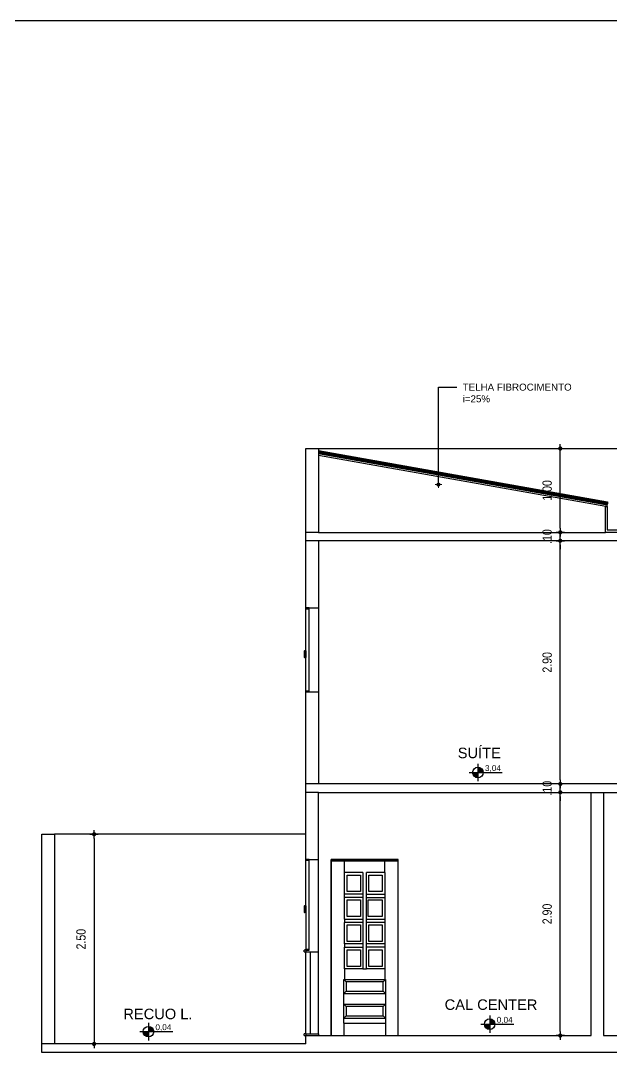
# Model space of a CAD drawing. Header units: millimetres. Extents: x 3212 to 6878, y 1640 to 3386.
# Drawn here: x 3295.94 to 3302.98, y 1655.54 to 1667.84 of the extents above; entities that cross this region are included whole.
import ezdxf

# ---------------------------------------------------------------- set-up
doc = ezdxf.new("R2010")
doc.units = ezdxf.units.MM
doc.header["$LTSCALE"] = 0.8
for name, color, linetype in [('A-PEN-08', 8, 'Continuous'), ('A-PEN-W', 7, 'Continuous'), ('A-PEN-Y', 2, 'Continuous'), ('COTA', 2, 'Continuous'), ('E-Pen-B', 5, 'Continuous'), ('NIVEIS', 1, 'Continuous'), ('P2', 1, 'Continuous'), ('SectionCutEdges', 7, 'Continuous')]:
    doc.layers.add(name, color=color, linetype=linetype)
doc.layers.add('A-TXT-G', color=3, linetype='Continuous', lineweight=30)
doc.layers.add('COTAS', color=53, linetype='Continuous', lineweight=9)
doc.styles.add('CARIMBO_DADOS', font='arial.ttf', dxfattribs={"height": 0.1})
doc.styles.add('F2', font='ARIALN.TTF')
doc.styles.get("Standard").update_dxf_attribs({"font": 'arial.ttf'})
doc.styles.add('T20', font='PORT2', dxfattribs={"height": 0.2})
doc.styles.add('TEXT', font='arial.ttf')
doc.dimstyles.new('ARQUITETURA', dxfattribs={"dimtxt": 0.11, "dimasz": 0.05, "dimexe": 0.1, "dimexo": 0, "dimgap": 0.1, "dimtad": 1, "dimzin": 5, "dimdsep": 46, "dimtxsty": 'F2', "dimblk": 'COTA', "dimcen": 0, "dimse1": 1, "dimse2": 1, "dimadec": 0, "dimazin": 0, "dimtfac": 2, "dimtix": 1, "dimtmove": 2, "dimatfit": 3, "dimldrblk": 'COTA', "dimfxl": 0, "dimtolj": 1, "dimtzin": 5, "dimarcsym": 0})
doc.dimstyles.get("Standard").update_dxf_attribs({"dimtxt": 0.18, "dimasz": 0.18, "dimexe": 0.18, "dimexo": 0.0625, "dimgap": 0.09, "dimtad": 0, "dimtih": 1, "dimtoh": 1, "dimdec": 4, "dimzin": 0, "dimdsep": 46, "dimtxsty": 'Standard', "dimcen": 0.09, "dimadec": 0, "dimazin": 0, "dimtfac": 1, "dimtdec": 4, "dimtofl": 0, "dimtmove": 0, "dimatfit": 3, "dimfxl": 0, "dimtolj": 1, "dimtzin": 0, "dimarcsym": 0})

# ---------------------------------------------------------------- blocks, each defined once
blk = doc.blocks.new('CIRCULOS')
at = {"layer": 'COTAS'}
for p, q in [((-4, 0), (4, 0)), ((0, 4), (0, -4))]:
    blk.add_line(p, q, dxfattribs=at)
for radius in [2, 1]:
    blk.add_circle((0, 0), radius, dxfattribs=at)
blk = doc.blocks.new('cotas')
at = {"layer": 'A-PEN-Y'}
h = blk.add_hatch(color=256, dxfattribs=at)
h.paths.add_polyline_path([(0.135, 0, 0.414214), (0, 0.135), (0, 0)])
h.paths.add_polyline_path([(0, 0), (-0.135, 0, 0.414214), (0, -0.135)])
at = {"layer": 'A-PEN-W'}
for p, q in [((-0.223, 0), (0.621, 0)), ((0, 0.223), (0, -0.223))]:
    blk.add_line(p, q, dxfattribs=at)
blk.add_circle((0, 0), 0.135, dxfattribs=at)
at = {"layer": 'A-PEN-W', "style": 'T20'}
blk.add_attdef('COTA', (0.167, 0.038), '', height=0.15, dxfattribs=at)
blk = doc.blocks.new('COTA')
at = {"layer": 'COTA'}
for p, q in [((-1, 0), (1, 0)), ((0, 1), (0, -1))]:
    blk.add_line(p, q, dxfattribs=at)
at = {"layer": 'COTA', "const_width": 0.5}
blk.add_lwpolyline([(-0.25, 0, 1), (0.25, 0, 1)], format="xyb", close=True, dxfattribs=at)
blk = doc.blocks.new('*D186')
at = {"layer": 'COTAS', "color": 0, "lineweight": -2, "transparency": 16777216}
blk.add_line((3302.372, 1655.791), (3302.372, 1658.591), dxfattribs=at)
at = {"layer": 'Defpoints', "color": 0, "transparency": 16777216}
for p in [(3302.293, 1658.641), (3302.372, 1658.641), (3302.293, 1655.741)]:
    blk.add_point(p, dxfattribs=at)
at = {"layer": 'COTAS', "color": 0, "lineweight": -2, "transparency": 16777216, "xscale": 0.05, "yscale": 0.05, "zscale": 0.05}
for p, rotation in [((3302.372, 1658.641), 90), ((3302.372, 1655.741), 270)]:
    blk.add_blockref('COTA', p, dxfattribs=dict(at, rotation=rotation))
at = {"layer": 'COTAS', "color": 0, "transparency": 16777216, "insert": (3302.216, 1657.191), "char_height": 0.11, "attachment_point": 5, "rotation": 90, "style": 'F2'}
blk.add_mtext('\\A1;2.90', dxfattribs=at)
blk = doc.blocks.new('*D187')
at = {"layer": 'COTAS', "color": 0, "lineweight": -2, "transparency": 16777216}
for p, q in [((3302.372, 1658.791), (3302.372, 1658.841)), ((3302.372, 1658.641), (3302.372, 1658.741)), ((3302.372, 1658.591), (3302.372, 1658.541))]:
    blk.add_line(p, q, dxfattribs=at)
at = {"layer": 'Defpoints', "color": 0, "transparency": 16777216}
for p in [(3302.372, 1658.741), (3302.372, 1658.741), (3302.293, 1658.641)]:
    blk.add_point(p, dxfattribs=at)
at = {"layer": 'COTAS', "color": 0, "lineweight": -2, "transparency": 16777216, "xscale": 0.05, "yscale": 0.05, "zscale": 0.05}
for p, rotation in [((3302.372, 1658.741), 270), ((3302.372, 1658.641), 90)]:
    blk.add_blockref('COTA', p, dxfattribs=dict(at, rotation=rotation))
at = {"layer": 'COTAS', "color": 0, "transparency": 16777216, "insert": (3302.216, 1658.691), "char_height": 0.11, "attachment_point": 5, "rotation": 90, "style": 'F2'}
blk.add_mtext('\\A1;.10', dxfattribs=at)
blk = doc.blocks.new('*D189')
at = {"layer": 'COTAS', "color": 0, "lineweight": -2, "transparency": 16777216}
blk.add_line((3302.372, 1658.791), (3302.372, 1661.591), dxfattribs=at)
at = {"layer": 'Defpoints', "color": 0, "transparency": 16777216}
for p in [(3302.364, 1661.641), (3302.372, 1661.641), (3302.372, 1658.741)]:
    blk.add_point(p, dxfattribs=at)
at = {"layer": 'COTAS', "color": 0, "lineweight": -2, "transparency": 16777216, "xscale": 0.05, "yscale": 0.05, "zscale": 0.05}
for p, rotation in [((3302.372, 1661.641), 90), ((3302.372, 1658.741), 270)]:
    blk.add_blockref('COTA', p, dxfattribs=dict(at, rotation=rotation))
at = {"layer": 'COTAS', "color": 0, "transparency": 16777216, "insert": (3302.216, 1660.191), "char_height": 0.11, "attachment_point": 5, "rotation": 90, "style": 'F2'}
blk.add_mtext('\\A1;2.90', dxfattribs=at)
blk = doc.blocks.new('*D190')
at = {"layer": 'COTAS', "color": 0, "lineweight": -2, "transparency": 16777216}
for p, q in [((3302.372, 1661.791), (3302.372, 1661.841)), ((3302.372, 1661.641), (3302.372, 1661.741)), ((3302.372, 1661.591), (3302.372, 1661.541))]:
    blk.add_line(p, q, dxfattribs=at)
at = {"layer": 'Defpoints', "color": 0, "transparency": 16777216}
for p in [(3302.372, 1661.741), (3302.381, 1661.741), (3302.364, 1661.641)]:
    blk.add_point(p, dxfattribs=at)
at = {"layer": 'COTAS', "color": 0, "lineweight": -2, "transparency": 16777216, "xscale": 0.05, "yscale": 0.05, "zscale": 0.05}
for p, rotation in [((3302.372, 1661.741), 270), ((3302.372, 1661.641), 90)]:
    blk.add_blockref('COTA', p, dxfattribs=dict(at, rotation=rotation))
at = {"layer": 'COTAS', "color": 0, "transparency": 16777216, "insert": (3302.216, 1661.691), "char_height": 0.11, "attachment_point": 5, "rotation": 90, "style": 'F2'}
blk.add_mtext('\\A1;.10', dxfattribs=at)
blk = doc.blocks.new('*D191')
at = {"layer": 'COTAS', "color": 0, "lineweight": -2, "transparency": 16777216}
blk.add_line((3302.372, 1661.791), (3302.372, 1662.691), dxfattribs=at)
at = {"layer": 'Defpoints', "color": 0, "transparency": 16777216}
for p in [(3299.489, 1662.741), (3302.372, 1662.741), (3302.381, 1661.741)]:
    blk.add_point(p, dxfattribs=at)
at = {"layer": 'COTAS', "color": 0, "lineweight": -2, "transparency": 16777216, "xscale": 0.05, "yscale": 0.05, "zscale": 0.05}
for p, rotation in [((3302.372, 1662.741), 90), ((3302.372, 1661.741), 270)]:
    blk.add_blockref('COTA', p, dxfattribs=dict(at, rotation=rotation))
at = {"layer": 'COTAS', "color": 0, "transparency": 16777216, "insert": (3302.216, 1662.241), "char_height": 0.11, "attachment_point": 5, "rotation": 90, "style": 'F2'}
blk.add_mtext('\\A1;1.00', dxfattribs=at)
blk = doc.blocks.new('*D200')
at = {"layer": 'COTAS', "color": 0, "lineweight": -2, "transparency": 16777216}
blk.add_line((3296.812, 1658.091), (3296.812, 1655.691), dxfattribs=at)
at = {"layer": 'Defpoints', "color": 0, "transparency": 16777216}
for p in [(3298.46, 1658.141), (3296.812, 1655.641), (3298.46, 1655.641)]:
    blk.add_point(p, dxfattribs=at)
at = {"layer": 'COTAS', "color": 0, "lineweight": -2, "transparency": 16777216, "xscale": 0.05, "yscale": 0.05, "zscale": 0.05}
for p, rotation in [((3296.812, 1658.141), 90), ((3296.812, 1655.641), 270)]:
    blk.add_blockref('COTA', p, dxfattribs=dict(at, rotation=rotation))
at = {"layer": 'COTAS', "color": 0, "transparency": 16777216, "insert": (3296.656, 1656.891), "char_height": 0.11, "attachment_point": 5, "rotation": 90, "style": 'F2'}
blk.add_mtext('\\A1;2.50', dxfattribs=at)

msp = doc.modelspace()

# ---------------------------------------------------------------- linework, layer by layer
at = {"layer": 'A-PEN-Y'}
for p, q in [((3299.489, 1662.741), (3305.239, 1662.741)), ((3299.339, 1660.831), (3299.339, 1660.841)), ((3299.379, 1660.841), (3299.339, 1660.841)), ((3299.339, 1660.831), (3299.379, 1660.831)), ((3299.339, 1660.33), (3299.339, 1660.831)), ((3299.379, 1660.831), (3299.379, 1660.841)), ((3299.379, 1660.841), (3299.489, 1660.841)), ((3299.379, 1659.851), (3299.379, 1660.831)), ((3299.489, 1660.841), (3299.489, 1659.841)), ((3299.319, 1660.33), (3299.319, 1660.25)), ((3299.319, 1660.33), (3299.319, 1660.25)), ((3299.319, 1660.33), (3299.319, 1660.33)), ((3299.319, 1660.33), (3299.321, 1660.33)), ((3299.321, 1660.33), (3299.321, 1660.25)), ((3299.332, 1660.33), (3299.321, 1660.33)), ((3299.332, 1660.33), (3299.332, 1660.25)), ((3299.336, 1660.33), (3299.332, 1660.33)), ((3299.336, 1660.33), (3299.336, 1660.25)), ((3299.338, 1660.33), (3299.336, 1660.33)), ((3299.338, 1660.33), (3299.338, 1660.25)), ((3299.338, 1660.33), (3299.339, 1660.33)), ((3299.339, 1660.25), (3299.339, 1660.33)), ((3299.319, 1660.25), (3299.319, 1660.25)), ((3299.319, 1660.25), (3299.321, 1660.25)), ((3299.332, 1660.25), (3299.321, 1660.25)), ((3299.336, 1660.25), (3299.332, 1660.25)), ((3299.338, 1660.25), (3299.336, 1660.25)), ((3299.338, 1660.25), (3299.339, 1660.25)), ((3299.339, 1659.851), (3299.339, 1660.25)), ((3299.339, 1659.851), (3299.379, 1659.851)), ((3299.339, 1659.841), (3299.339, 1659.851)), ((3299.339, 1659.841), (3299.379, 1659.841)), ((3299.379, 1659.841), (3299.379, 1659.851)), ((3299.379, 1659.841), (3299.489, 1659.841)), ((3299.339, 1658.141), (3296.339, 1658.141)), ((3299.339, 1657.831), (3299.339, 1657.841)), ((3299.379, 1657.841), (3299.339, 1657.841)), ((3299.339, 1657.831), (3299.379, 1657.831)), ((3299.339, 1657.29), (3299.339, 1657.831)), ((3299.379, 1657.831), (3299.379, 1657.841)), ((3299.379, 1657.841), (3299.489, 1657.841)), ((3299.379, 1656.771), (3299.379, 1657.831)), ((3299.489, 1656.741), (3299.489, 1657.841)), ((3299.319, 1657.29), (3299.319, 1657.21)), ((3299.319, 1657.29), (3299.319, 1657.21)), ((3299.319, 1657.29), (3299.319, 1657.29)), ((3299.319, 1657.29), (3299.321, 1657.29)), ((3299.321, 1657.29), (3299.321, 1657.21)), ((3299.332, 1657.29), (3299.321, 1657.29)), ((3299.332, 1657.29), (3299.332, 1657.21)), ((3299.336, 1657.29), (3299.332, 1657.29)), ((3299.336, 1657.29), (3299.336, 1657.21)), ((3299.338, 1657.29), (3299.336, 1657.29)), ((3299.338, 1657.29), (3299.338, 1657.21)), ((3299.338, 1657.29), (3299.339, 1657.29)), ((3299.339, 1657.21), (3299.339, 1657.29)), ((3299.319, 1657.21), (3299.319, 1657.21)), ((3299.319, 1657.21), (3299.321, 1657.21)), ((3299.332, 1657.21), (3299.321, 1657.21)), ((3299.336, 1657.21), (3299.332, 1657.21)), ((3299.338, 1657.21), (3299.336, 1657.21)), ((3299.338, 1657.21), (3299.339, 1657.21)), ((3299.339, 1657.21), (3299.339, 1656.771)), ((3299.339, 1656.761), (3299.319, 1656.761)), ((3299.319, 1656.741), (3299.319, 1656.761)), ((3299.339, 1656.771), (3299.379, 1656.771)), ((3299.339, 1656.761), (3299.339, 1656.771)), ((3299.339, 1656.761), (3299.339, 1656.741)), ((3299.339, 1656.761), (3299.379, 1656.761)), ((3299.379, 1656.761), (3299.379, 1656.771)), ((3299.319, 1656.741), (3299.339, 1656.741)), ((3299.339, 1656.741), (3299.394, 1656.741)), ((3299.339, 1655.761), (3299.339, 1656.741)), ((3299.394, 1655.761), (3299.394, 1656.741)), ((3299.394, 1656.741), (3299.489, 1656.741)), ((3299.489, 1655.761), (3299.489, 1656.741)), ((3299.339, 1655.761), (3299.319, 1655.761)), ((3299.319, 1655.741), (3299.319, 1655.761)), ((3299.319, 1655.741), (3299.339, 1655.741)), ((3299.339, 1655.761), (3299.339, 1655.741)), ((3299.339, 1655.761), (3299.394, 1655.761)), ((3299.339, 1655.741), (3299.489, 1655.741)), ((3299.394, 1655.761), (3299.489, 1655.761)), ((3299.489, 1655.761), (3299.489, 1655.741))]:
    msp.add_line(p, q, dxfattribs=at)
at = {"layer": 'A-TXT-G'}
for p, q in [((3299.639, 1655.741), (3299.639, 1657.841)), ((3300.439, 1657.841), (3299.639, 1657.841)), ((3299.639, 1657.821), (3299.639, 1657.841)), ((3299.639, 1657.841), (3300.439, 1657.841)), ((3299.639, 1657.821), (3299.639, 1655.741)), ((3299.799, 1657.821), (3299.639, 1657.821)), ((3300.279, 1657.821), (3299.799, 1657.821)), ((3299.799, 1657.685), (3299.799, 1657.821)), ((3300.279, 1657.685), (3300.279, 1657.821)), ((3300.439, 1657.821), (3300.279, 1657.821)), ((3300.439, 1655.741), (3300.439, 1657.841)), ((3300.439, 1657.821), (3300.439, 1657.841)), ((3300.439, 1655.741), (3300.439, 1657.821)), ((3300.019, 1657.685), (3299.799, 1657.685)), ((3299.799, 1657.428), (3299.799, 1657.685)), ((3299.829, 1657.457), (3299.829, 1657.655)), ((3299.829, 1657.655), (3299.989, 1657.655)), ((3299.989, 1657.655), (3299.989, 1657.457)), ((3300.019, 1657.685), (3300.019, 1657.428)), ((3300.059, 1657.428), (3300.059, 1657.685)), ((3300.279, 1657.685), (3300.059, 1657.685)), ((3300.089, 1657.655), (3300.249, 1657.655)), ((3300.089, 1657.457), (3300.089, 1657.655)), ((3300.249, 1657.655), (3300.249, 1657.457)), ((3300.279, 1657.685), (3300.279, 1657.428)), ((3299.799, 1657.388), (3299.799, 1657.428)), ((3300.019, 1657.428), (3299.799, 1657.428)), ((3299.799, 1657.131), (3299.799, 1657.388)), ((3300.019, 1657.388), (3299.799, 1657.388)), ((3299.989, 1657.457), (3299.829, 1657.457)), ((3300.019, 1657.428), (3300.019, 1657.388)), ((3300.019, 1657.388), (3300.019, 1657.131)), ((3300.059, 1657.388), (3300.059, 1657.428)), ((3300.059, 1657.428), (3300.279, 1657.428)), ((3300.059, 1657.131), (3300.059, 1657.388)), ((3300.059, 1657.388), (3300.279, 1657.388)), ((3300.249, 1657.457), (3300.089, 1657.457)), ((3300.279, 1657.428), (3300.279, 1657.388)), ((3300.279, 1657.388), (3300.279, 1657.131)), ((3299.829, 1657.16), (3299.829, 1657.358)), ((3299.829, 1657.358), (3299.989, 1657.358)), ((3299.989, 1657.358), (3299.989, 1657.16)), ((3300.079, 1657.358), (3300.249, 1657.358)), ((3300.079, 1657.16), (3300.079, 1657.358)), ((3300.249, 1657.358), (3300.249, 1657.16)), ((3299.799, 1657.131), (3300.019, 1657.131)), ((3299.799, 1657.131), (3299.799, 1657.091)), ((3299.989, 1657.16), (3299.829, 1657.16)), ((3300.019, 1657.131), (3300.019, 1657.091)), ((3300.059, 1657.131), (3300.279, 1657.131)), ((3300.059, 1657.091), (3300.059, 1657.131)), ((3300.249, 1657.16), (3300.079, 1657.16)), ((3300.279, 1657.131), (3300.279, 1657.091)), ((3300.019, 1657.091), (3299.799, 1657.091)), ((3299.799, 1656.833), (3299.799, 1657.091)), ((3299.829, 1657.061), (3299.989, 1657.061)), ((3299.829, 1656.863), (3299.829, 1657.061)), ((3299.989, 1657.061), (3299.989, 1656.863)), ((3300.019, 1657.091), (3300.019, 1656.833)), ((3300.279, 1657.091), (3300.059, 1657.091)), ((3300.059, 1656.833), (3300.059, 1657.091)), ((3300.089, 1657.061), (3300.249, 1657.061)), ((3300.089, 1656.863), (3300.089, 1657.061)), ((3300.249, 1657.061), (3300.249, 1656.863)), ((3300.279, 1657.091), (3300.279, 1656.833)), ((3299.799, 1656.833), (3299.799, 1656.794)), ((3300.019, 1656.833), (3299.799, 1656.833)), ((3299.799, 1656.794), (3300.019, 1656.794)), ((3299.799, 1656.536), (3299.799, 1656.794)), ((3299.989, 1656.863), (3299.829, 1656.863)), ((3299.829, 1656.566), (3299.829, 1656.764)), ((3299.829, 1656.764), (3299.989, 1656.764)), ((3299.989, 1656.764), (3299.989, 1656.566)), ((3300.019, 1656.833), (3300.019, 1656.794)), ((3300.019, 1656.794), (3300.019, 1656.536)), ((3300.279, 1656.833), (3300.059, 1656.833)), ((3300.059, 1656.794), (3300.059, 1656.833)), ((3300.279, 1656.794), (3300.059, 1656.794)), ((3300.059, 1656.536), (3300.059, 1656.794)), ((3300.249, 1656.863), (3300.089, 1656.863)), ((3300.089, 1656.566), (3300.089, 1656.764)), ((3300.089, 1656.764), (3300.249, 1656.764)), ((3300.249, 1656.764), (3300.249, 1656.566)), ((3300.279, 1656.833), (3300.279, 1656.794)), ((3300.279, 1656.794), (3300.279, 1656.536)), ((3300.019, 1656.536), (3299.799, 1656.536)), ((3299.799, 1656.536), (3299.799, 1656.41)), ((3299.989, 1656.566), (3299.829, 1656.566)), ((3300.019, 1656.536), (3300.059, 1656.536)), ((3300.279, 1656.536), (3300.059, 1656.536)), ((3300.249, 1656.566), (3300.089, 1656.566)), ((3300.279, 1656.536), (3300.279, 1656.41)), ((3299.789, 1656.41), (3299.819, 1656.381)), ((3299.789, 1656.242), (3299.789, 1656.41)), ((3299.789, 1656.41), (3299.799, 1656.41)), ((3299.799, 1656.41), (3300.279, 1656.41)), ((3300.289, 1656.41), (3300.259, 1656.381)), ((3300.279, 1656.41), (3300.289, 1656.41)), ((3300.289, 1656.41), (3300.289, 1656.242)), ((3299.789, 1656.242), (3299.819, 1656.272)), ((3299.819, 1656.381), (3299.819, 1656.272)), ((3300.259, 1656.381), (3299.819, 1656.381)), ((3299.819, 1656.272), (3300.259, 1656.272)), ((3300.259, 1656.272), (3300.259, 1656.381)), ((3300.289, 1656.242), (3300.259, 1656.272)), ((3299.789, 1656.116), (3299.789, 1656.242)), ((3299.789, 1656.242), (3300.289, 1656.242)), ((3300.289, 1656.242), (3300.289, 1656.116)), ((3299.789, 1655.948), (3299.789, 1656.116)), ((3299.789, 1656.116), (3300.289, 1656.116)), ((3299.789, 1656.116), (3299.819, 1656.087)), ((3300.259, 1656.087), (3299.819, 1656.087)), ((3299.819, 1656.087), (3299.819, 1655.978)), ((3300.289, 1656.116), (3300.259, 1656.087)), ((3300.259, 1655.978), (3300.259, 1656.087)), ((3300.289, 1656.116), (3300.289, 1655.948)), ((3299.789, 1655.948), (3299.819, 1655.978)), ((3299.789, 1655.889), (3299.789, 1655.948)), ((3299.789, 1655.948), (3300.289, 1655.948)), ((3299.819, 1655.978), (3300.259, 1655.978)), ((3300.289, 1655.948), (3300.259, 1655.978)), ((3300.289, 1655.948), (3300.289, 1655.889)), ((3299.789, 1655.889), (3299.789, 1655.741)), ((3299.789, 1655.889), (3300.289, 1655.889)), ((3300.289, 1655.889), (3300.289, 1655.741))]:
    msp.add_line(p, q, dxfattribs=at)
at = {"layer": 'E-Pen-B'}
for p, q in [((3299.339, 1661.741), (3299.339, 1662.741)), ((3299.489, 1662.741), (3299.489, 1661.741)), ((3299.489, 1662.719), (3302.936, 1662.106)), ((3299.489, 1662.718), (3302.936, 1662.105)), ((3299.489, 1662.717), (3302.936, 1662.104)), ((3299.489, 1662.712), (3302.935, 1662.099)), ((3302.935, 1662.099), (3299.489, 1662.711)), ((3302.934, 1662.083), (3299.489, 1662.696)), ((3299.489, 1662.691), (3302.933, 1662.079)), ((3299.489, 1662.685), (3302.933, 1662.073)), ((3302.932, 1662.071), (3299.489, 1662.683)), ((3299.489, 1662.681), (3302.932, 1662.069)), ((3299.489, 1662.661), (3302.914, 1662.052)), ((3302.91, 1661.741), (3302.91, 1662.051)), ((3302.91, 1662.051), (3302.914, 1662.051)), ((3302.914, 1662.052), (3302.931, 1662.051)), ((3302.914, 1662.051), (3302.93, 1662.049)), ((3302.93, 1662.051), (3302.932, 1662.069)), ((3302.93, 1662.051), (3302.93, 1661.771)), ((3302.93, 1662.049), (3302.93, 1662.051)), ((3302.932, 1662.071), (3302.933, 1662.073)), ((3302.932, 1662.071), (3302.932, 1662.069)), ((3302.934, 1662.083), (3302.933, 1662.079)), ((3302.933, 1662.079), (3302.933, 1662.073)), ((3302.935, 1662.098), (3302.934, 1662.083)), ((3302.936, 1662.104), (3302.935, 1662.099)), ((3302.935, 1662.099), (3302.935, 1662.098)), ((3302.936, 1662.106), (3302.936, 1662.105)), ((3302.936, 1662.105), (3302.936, 1662.104)), ((3299.489, 1661.741), (3299.339, 1661.741)), ((3299.339, 1661.641), (3299.339, 1661.741)), ((3299.489, 1661.741), (3302.91, 1661.741)), ((3303.21, 1661.741), (3302.91, 1661.741)), ((3302.93, 1661.771), (3303.19, 1661.771)), ((3299.489, 1661.641), (3299.339, 1661.641)), ((3299.339, 1660.841), (3299.339, 1661.641)), ((3299.489, 1661.641), (3299.489, 1660.841)), ((3305.239, 1661.641), (3299.489, 1661.641)), ((3299.339, 1658.741), (3299.339, 1659.841)), ((3299.489, 1659.841), (3299.489, 1658.741)), ((3299.339, 1658.641), (3299.339, 1658.741)), ((3299.489, 1658.741), (3299.339, 1658.741)), ((3303.089, 1658.741), (3299.489, 1658.741)), ((3299.489, 1658.641), (3299.339, 1658.641)), ((3299.339, 1658.141), (3299.339, 1658.641)), ((3299.489, 1657.841), (3299.489, 1658.641)), ((3299.489, 1658.641), (3302.739, 1658.641)), ((3302.739, 1658.641), (3302.889, 1658.641)), ((3302.739, 1655.741), (3302.739, 1658.641)), ((3302.889, 1658.641), (3302.889, 1655.741)), ((3302.889, 1658.641), (3303.089, 1658.641)), ((3296.189, 1655.641), (3296.189, 1658.141)), ((3296.189, 1658.141), (3296.339, 1658.141)), ((3296.339, 1658.141), (3296.339, 1655.641)), ((3299.489, 1655.741), (3302.739, 1655.741)), ((3302.889, 1655.741), (3305.239, 1655.741)), ((3296.339, 1655.641), (3296.189, 1655.641)), ((3296.189, 1655.541), (3296.189, 1655.641)), ((3308.189, 1655.541), (3296.189, 1655.541)), ((3299.339, 1655.641), (3296.339, 1655.641))]:
    msp.add_line(p, q, dxfattribs=at)
at = {"layer": 'P2'}
msp.add_line((3288.47, 1667.842), (3315.097, 1667.842), dxfattribs=at)
at = {"layer": 'SectionCutEdges'}
for p, q in [((3299.339, 1662.741), (3299.489, 1662.741)), ((3299.339, 1657.841), (3299.339, 1658.141)), ((3299.339, 1655.641), (3299.339, 1655.741))]:
    msp.add_line(p, q, dxfattribs=at)

# ---------------------------------------------------------------- block references
at = {"layer": 'NIVEIS', "color": 1}
ref = msp.add_blockref('cotas', (3301.39, 1658.878), dxfattribs=dict(at, xscale=0.4666479999980598, yscale=0.4666479999995756, zscale=0.4666479999995756))
ref.add_attrib('COTA', '3,04', (3301.474, 1658.895), dxfattribs={"color": 1, "height": 0.07, "style": 'TEXT'})
ref = msp.add_blockref('cotas', (3301.53, 1655.877), dxfattribs=dict(at, xscale=0.4666479999980598, yscale=0.4666479999995756, zscale=0.4666479999995756))
ref.add_attrib('COTA', '0,04', (3301.614, 1655.894), dxfattribs={"color": 1, "height": 0.07, "style": 'TEXT'})
ref = msp.add_blockref('cotas', (3297.46, 1655.788), dxfattribs=dict(at, xscale=0.4666479999980598, yscale=0.4666479999995756, zscale=0.4666479999995756))
ref.add_attrib('COTA', '0,04', (3297.543, 1655.806), dxfattribs={"color": 1, "height": 0.07, "style": 'TEXT'})

# ---------------------------------------------------------------- texts
at = {"color": 230, "char_height": 0.125, "attachment_point": 5, "style": 'CARIMBO_DADOS'}
for s, insert in [('SUÍTE', (3301.406, 1659.11)), ('CAL CENTER', (3301.546, 1656.109)), ('RECUO L.', (3297.573, 1655.998))]:
    msp.add_mtext(s, dxfattribs=dict(at, insert=insert))
at = {"layer": 'A-PEN-08', "color": 230, "ltscale": 0.05, "insert": (3301.208, 1663.514), "char_height": 0.08333, "attachment_point": 1, "style": 'CARIMBO_DADOS'}
msp.add_mtext('TELHA FIBROCIMENTO\\Pi=25%', dxfattribs=at)

# ---------------------------------------------------------------- dimensions: what is measured, and where the dimension line sits
at = {"layer": 'COTAS'}
for base, p1, p2, picture, middle in [((3302.372, 1662.741), (3302.381, 1661.741), (3299.489, 1662.741), '*D191', (3302.216, 1662.241)), ((3302.372, 1661.741), (3302.364, 1661.641), (3302.381, 1661.741), '*D190', (3302.216, 1661.691)), ((3302.372, 1661.641), (3302.372, 1658.741), (3302.364, 1661.641), '*D189', (3302.216, 1660.191)), ((3302.372, 1658.741), (3302.293, 1658.641), (3302.372, 1658.741), '*D187', (3302.216, 1658.691)), ((3302.372, 1658.641), (3302.293, 1655.741), (3302.293, 1658.641), '*D186', (3302.216, 1657.191)), ((3296.812, 1655.641), (3298.46, 1658.141), (3298.46, 1655.641), '*D200', (3296.656, 1656.891))]:
    dim = msp.add_linear_dim(base=base, p1=p1, p2=p2, angle=90, dimstyle='ARQUITETURA', dxfattribs=at)
    dim.commit()
    dim.dimension.update_dxf_attribs({"geometry": picture, "text_midpoint": middle})

# ---------------------------------------------------------------- leaders
at = {"layer": 'A-PEN-08', "ltscale": 0.05, "annotation_type": 0, "has_hookline": 1, "hookline_direction": 0, "text_width": 1.292}
msp.add_leader([(3300.918, 1662.311), (3300.918, 1663.473), (3301.138, 1663.473)], dimstyle='Standard', override={"dimtxt": 0.1, "dimasz": 0.01, "dimexe": 0, "dimexo": 0, "dimgap": 0.07, "dimtad": 0, "dimtih": 0, "dimtoh": 0, "dimdec": 2, "dimzin": 5, "dimtxsty": 'CARIMBO_DADOS', "dimcen": 0, "dimse1": 1, "dimse2": 1, "dimclrd": 8, "dimclre": 8, "dimclrt": 230, "dimtfac": 100, "dimtdec": 2, "dimtix": 1, "dimtofl": 1, "dimtmove": 2, "dimldrblk": 'CIRCULOS', "dimfxl": 0, "dimfxlon": 1, "dimtzin": 5, "dimarcsym": 1}, dxfattribs=at)

doc.saveas('drawing.dxf')
